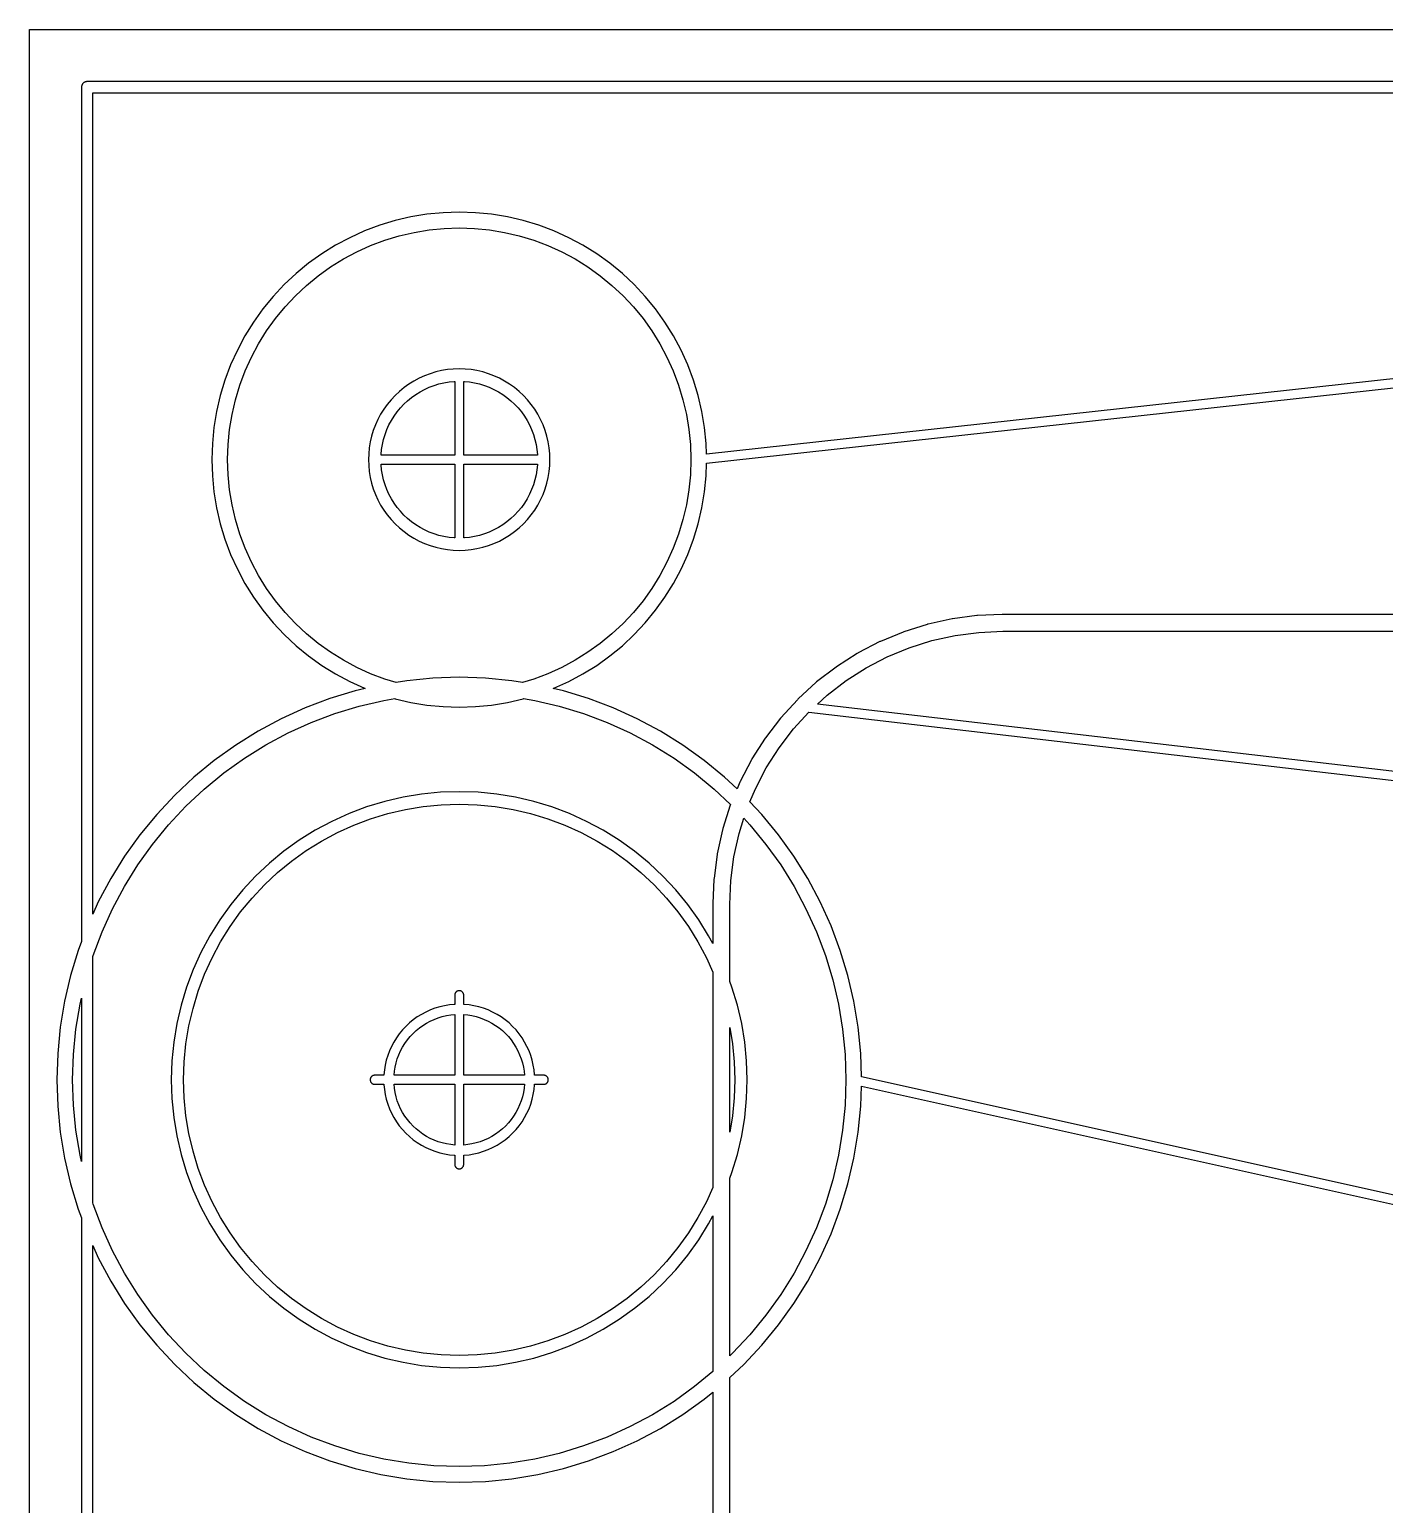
# Model space of a CAD drawing. Extents: x -27 to 133, y -77 to 15.
# Drawn here: x 0.23 to 24.27, y -26.39 to -0.23 of the extents above; entities that cross this region are included whole.
import ezdxf

# ---------------------------------------------------------------- set-up
doc = ezdxf.new("R2010")
doc.units = 0
doc.layers.get('0').update_dxf_attribs({"linetype": 'CONTINUOUS'})

msp = doc.modelspace()

# ---------------------------------------------------------------- linework, layer by layer
for points in [[(0.225, -46), (0.225, -0.225), (46, -0.225)], [(45, -1.14887), (1.24766, -1.14887), (1.24112, -1.14908), (1.2346, -1.14972), (1.22815, -1.15079), (1.22177, -1.15227), (1.21551, -1.15417), (1.20939, -1.15648), (1.20343, -1.15918), (1.19766, -1.16226), (1.1921, -1.16572), (1.18678, -1.16953), (1.18172, -1.17368), (1.17695, -1.17816), (1.17247, -1.18293), (1.16832, -1.18799), (1.16451, -1.19331), (1.16105, -1.19887), (1.15797, -1.20464), (1.15527, -1.2106), (1.15296, -1.21672), (1.15106, -1.22299), (1.14958, -1.22936), (1.14851, -1.23581), (1.14787, -1.24233), (1.14766, -1.24887), (1.14766, -16.4039), (1.08892, -16.5599), (0.95329, -17.007), (0.84719, -17.4621), (0.77108, -17.923), (0.72529, -18.388), (0.71, -18.855), (0.72529, -19.322), (0.77108, -19.787), (0.84719, -20.2479), (0.95329, -20.703), (1.08892, -21.1501), (1.14766, -21.3061), (1.14766, -45)], [(28.9896, -5.92068), (12.2369, -7.75951), (12.2306, -7.56788), (12.2024, -7.28199), (12.1556, -6.99855), (12.0904, -6.71878), (12.007, -6.44388), (11.9058, -6.17502), (11.7873, -5.91335), (11.6519, -5.66), (11.5002, -5.41605), (11.3328, -5.18254), (11.1506, -4.96047), (10.9542, -4.7508), (10.7445, -4.55442), (10.5225, -4.37218), (10.289, -4.20485), (10.045, -4.05315), (9.79165, -3.91773), (9.52998, -3.79917), (9.26112, -3.69798), (8.98622, -3.61459), (8.70645, -3.54935), (8.42301, -3.50256), (8.13712, -3.4744), (7.85, -3.465), (7.56288, -3.4744), (7.27699, -3.50256), (6.99355, -3.54935), (6.71378, -3.61459), (6.43888, -3.69798), (6.17002, -3.79917), (5.90835, -3.91773), (5.655, -4.05315), (5.41105, -4.20485), (5.17754, -4.37218), (4.95547, -4.55442), (4.7458, -4.7508), (4.54942, -4.96047), (4.36718, -5.18254), (4.19985, -5.41605), (4.04815, -5.66), (3.91273, -5.91335), (3.79417, -6.17502), (3.69298, -6.44388), (3.60959, -6.71878), (3.54435, -6.99855), (3.49756, -7.28199), (3.4694, -7.56788), (3.46, -7.855), (3.4694, -8.14212), (3.49756, -8.42801), (3.54435, -8.71145), (3.60959, -8.99122), (3.69298, -9.26612), (3.79417, -9.53498), (3.91273, -9.79665), (4.04815, -10.05), (4.19985, -10.294), (4.36718, -10.5275), (4.54942, -10.7495), (4.7458, -10.9592), (4.95547, -11.1556), (5.17754, -11.3378), (5.41105, -11.5052), (5.655, -11.6569), (5.90835, -11.7923), (6.17002, -11.9108), (6.18362, -11.9159), (6.00203, -11.9583), (5.55492, -12.0939), (5.11764, -12.2585), (4.69206, -12.4513), (4.28, -12.6716), (3.88323, -12.9183), (3.50344, -13.1905), (3.14227, -13.4869), (2.80126, -13.8063), (2.48186, -14.1473), (2.18546, -14.5084), (1.91331, -14.8882), (1.66658, -15.285), (1.44633, -15.6971), (1.34766, -15.9148), (1.34766, -1.34887), (45, -1.34887)], [(46, -10.6), (17.4906, -10.6), (17.4808, -10.6003), (17.0459, -10.6193), (17.0361, -10.6203), (16.6044, -10.6771), (16.5947, -10.6787), (16.1697, -10.7729), (16.1601, -10.7752), (16.1507, -10.778), (15.7355, -10.9089), (15.7263, -10.9124), (15.3241, -11.079), (15.3152, -11.0831), (14.929, -11.2841), (14.9203, -11.2887), (14.912, -11.2939), (14.5448, -11.5278), (14.5368, -11.5335), (14.1914, -11.7986), (14.1838, -11.8048), (13.8628, -12.0989), (13.8557, -12.1057), (13.8489, -12.1128), (13.5548, -12.4338), (13.5486, -12.4414), (13.2835, -12.7868), (13.2778, -12.7948), (13.0439, -13.162), (13.0387, -13.1703), (13.0341, -13.179), (12.8331, -13.5652), (12.829, -13.5741), (12.7792, -13.6943), (12.5577, -13.4869), (12.1966, -13.1905), (11.8168, -12.9183), (11.42, -12.6716), (11.0079, -12.4513), (10.5824, -12.2585), (10.1451, -12.0939), (9.69797, -11.9583), (9.51638, -11.9159), (9.52998, -11.9108), (9.79165, -11.7923), (10.045, -11.6569), (10.289, -11.5052), (10.5225, -11.3378), (10.7445, -11.1556), (10.9542, -10.9592), (11.1506, -10.7495), (11.3328, -10.5275), (11.5002, -10.294), (11.6519, -10.05), (11.7873, -9.79665), (11.9058, -9.53498), (12.007, -9.26612), (12.0904, -8.99122), (12.1556, -8.71145), (12.2024, -8.42801), (12.2306, -8.14212), (12.2379, -7.92033), (29.0104, -6.07932)], [(29.0104, -13.9207), (14.2062, -12.1911), (14.3789, -12.0328), (14.7146, -11.7753), (15.0704, -11.5486), (15.4446, -11.3538), (15.8355, -11.1919), (16.2378, -11.065), (16.6497, -10.9737), (17.0692, -10.9185), (17.4931, -10.9), (46, -10.9)], [(29.0156, -21.9215), (14.9883, -18.8038), (14.9747, -18.388), (14.9289, -17.923), (14.8528, -17.4621), (14.7467, -17.007), (14.6111, -16.5599), (14.4465, -16.1226), (14.2537, -15.6971), (14.0334, -15.285), (13.7867, -14.8882), (13.5145, -14.5084), (13.2181, -14.1473), (13.0089, -13.9238), (13.1038, -13.6946), (13.2986, -13.3204), (13.5253, -12.9646), (13.7828, -12.6289), (14.0529, -12.3342), (28.9896, -14.0793)], [(12.65, -33.2123), (12.65, -24.1367), (12.8987, -23.9037), (13.2181, -23.5627), (13.5145, -23.2016), (13.7867, -22.8218), (14.0334, -22.425), (14.2537, -22.0129), (14.4465, -21.5874), (14.6111, -21.1501), (14.7467, -20.703), (14.8528, -20.2479), (14.9289, -19.787), (14.9747, -19.322), (14.9863, -18.9672), (28.9844, -22.0785)], [(1.34766, -45), (1.34766, -21.7952), (1.44633, -22.0129), (1.66658, -22.425), (1.91331, -22.8218), (2.18546, -23.2016), (2.48186, -23.5627), (2.80126, -23.9037), (3.14227, -24.2231), (3.50344, -24.5195), (3.88323, -24.7917), (4.28, -25.0384), (4.69206, -25.2587), (5.11764, -25.4515), (5.55492, -25.6161), (6.00203, -25.7517), (6.45706, -25.8578), (6.91804, -25.9339), (7.38302, -25.9797), (7.85, -25.995), (8.31698, -25.9797), (8.78196, -25.9339), (9.24294, -25.8578), (9.69797, -25.7517), (10.1451, -25.6161), (10.5824, -25.4515), (11.0079, -25.2587), (11.42, -25.0384), (11.8168, -24.7917), (12.1966, -24.5195), (12.35, -24.3936), (12.35, -33.2123)]]:
    msp.add_lwpolyline(points)
for points in [[(8.78196, -11.7761), (8.31698, -11.7303), (7.85, -11.715), (7.38302, -11.7303), (6.91804, -11.7761), (6.72838, -11.8074), (6.52888, -11.7469), (6.27717, -11.6521), (6.03219, -11.5411), (5.795, -11.4144), (5.56661, -11.2723), (5.34799, -11.1157), (5.14009, -10.9451), (4.94379, -10.7612), (4.75994, -10.5649), (4.58932, -10.357), (4.43266, -10.1384), (4.29064, -9.91), (4.16385, -9.67281), (4.05286, -9.42783), (3.95812, -9.17612), (3.88004, -8.91875), (3.81897, -8.65682), (3.77516, -8.39146), (3.7488, -8.12381), (3.74, -7.855), (3.7488, -7.58619), (3.77516, -7.31854), (3.81897, -7.05318), (3.88004, -6.79125), (3.95812, -6.53388), (4.05286, -6.28217), (4.16385, -6.03719), (4.29064, -5.8), (4.43266, -5.57161), (4.58932, -5.35299), (4.75994, -5.14509), (4.94379, -4.94879), (5.14009, -4.76494), (5.34799, -4.59432), (5.56661, -4.43766), (5.795, -4.29564), (6.03219, -4.16885), (6.27717, -4.05786), (6.52888, -3.96312), (6.78625, -3.88504), (7.04818, -3.82397), (7.31354, -3.78016), (7.58119, -3.7538), (7.85, -3.745), (8.11881, -3.7538), (8.38646, -3.78016), (8.65182, -3.82397), (8.91375, -3.88504), (9.17112, -3.96312), (9.42283, -4.05786), (9.66781, -4.16885), (9.905, -4.29564), (10.1334, -4.43766), (10.352, -4.59432), (10.5599, -4.76494), (10.7562, -4.94879), (10.9401, -5.14509), (11.1107, -5.35299), (11.2673, -5.57161), (11.4094, -5.8), (11.5361, -6.03719), (11.6471, -6.28217), (11.7419, -6.53388), (11.82, -6.79125), (11.881, -7.05318), (11.9248, -7.31854), (11.9512, -7.58619), (11.96, -7.855), (11.9512, -8.12381), (11.9248, -8.39146), (11.881, -8.65682), (11.82, -8.91875), (11.7419, -9.17612), (11.6471, -9.42783), (11.5361, -9.67281), (11.4094, -9.91), (11.2673, -10.1384), (11.1107, -10.357), (10.9401, -10.5649), (10.7562, -10.7612), (10.5599, -10.9451), (10.352, -11.1157), (10.1334, -11.2723), (9.905, -11.4144), (9.66781, -11.5411), (9.42283, -11.6521), (9.17112, -11.7469), (8.97162, -11.8074)], [(7.9553, -9.46155), (8.06015, -9.45123), (8.1641, -9.43406), (8.2667, -9.41014), (8.36752, -9.37956), (8.46612, -9.34245), (8.56208, -9.29897), (8.655, -9.2493), (8.74447, -9.19367), (8.83011, -9.1323), (8.91155, -9.06546), (8.98844, -8.99344), (9.06046, -8.91655), (9.1273, -8.83511), (9.18867, -8.74947), (9.2443, -8.66), (9.29397, -8.56708), (9.33745, -8.47112), (9.37456, -8.37252), (9.40514, -8.2717), (9.42906, -8.1691), (9.44623, -8.06515), (9.45655, -7.9603), (9.46, -7.855), (9.45655, -7.7497), (9.44623, -7.64485), (9.42906, -7.5409), (9.40514, -7.4383), (9.37456, -7.33748), (9.33745, -7.23888), (9.29397, -7.14292), (9.2443, -7.05), (9.18867, -6.96053), (9.1273, -6.87489), (9.06046, -6.79345), (8.98844, -6.71656), (8.91155, -6.64454), (8.83011, -6.5777), (8.74447, -6.51633), (8.655, -6.4607), (8.56208, -6.41103), (8.46612, -6.36755), (8.36752, -6.33044), (8.2667, -6.29986), (8.1641, -6.27594), (8.06015, -6.25877), (7.9553, -6.24845), (7.85, -6.245), (7.7447, -6.24845), (7.63985, -6.25877), (7.5359, -6.27594), (7.4333, -6.29986), (7.33248, -6.33044), (7.23388, -6.36755), (7.13792, -6.41103), (7.045, -6.4607), (6.95553, -6.51633), (6.86989, -6.5777), (6.78845, -6.64454), (6.71156, -6.71656), (6.63954, -6.79345), (6.5727, -6.87489), (6.51133, -6.96053), (6.4557, -7.05), (6.40603, -7.14292), (6.36255, -7.23888), (6.32544, -7.33748), (6.29486, -7.4383), (6.27094, -7.5409), (6.25377, -7.64485), (6.24345, -7.7497), (6.24, -7.855), (6.24345, -7.9603), (6.25377, -8.06515), (6.27094, -8.1691), (6.29486, -8.2717), (6.32544, -8.37252), (6.36255, -8.47112), (6.40603, -8.56708), (6.4557, -8.66), (6.51133, -8.74947), (6.5727, -8.83511), (6.63954, -8.91655), (6.71156, -8.99344), (6.78845, -9.06546), (6.86989, -9.1323), (6.95553, -9.19367), (7.045, -9.2493), (7.13792, -9.29897), (7.23388, -9.34245), (7.33248, -9.37956), (7.4333, -9.41014), (7.5359, -9.43406), (7.63985, -9.45123), (7.7447, -9.46155), (7.85, -9.465)], [(6.46262, -7.775), (6.46298, -7.76409), (6.47189, -7.67357), (6.48671, -7.58382), (6.50736, -7.49524), (6.53377, -7.4082), (6.56581, -7.32307), (6.60335, -7.24022), (6.64622, -7.16), (6.69426, -7.08276), (6.74724, -7.00882), (6.80494, -6.93851), (6.86712, -6.87212), (6.93351, -6.80994), (7.00382, -6.75224), (7.07776, -6.69926), (7.155, -6.65122), (7.23522, -6.60835), (7.31807, -6.57081), (7.4032, -6.53877), (7.49024, -6.51236), (7.57882, -6.49171), (7.66857, -6.47689), (7.75909, -6.46798), (7.77, -6.46762), (7.77, -7.775)], [(7.93, -7.775), (7.93, -6.46762), (7.94091, -6.46798), (8.03143, -6.47689), (8.12118, -6.49171), (8.20976, -6.51236), (8.2968, -6.53877), (8.38193, -6.57081), (8.46478, -6.60835), (8.545, -6.65122), (8.62224, -6.69926), (8.69618, -6.75224), (8.76649, -6.80994), (8.83288, -6.87212), (8.89506, -6.93851), (8.95276, -7.00882), (9.00574, -7.08276), (9.05378, -7.16), (9.09665, -7.24022), (9.13419, -7.32307), (9.16623, -7.4082), (9.19264, -7.49524), (9.21329, -7.58382), (9.22811, -7.67357), (9.23702, -7.76409), (9.23738, -7.775)], [(7.75909, -9.24202), (7.66857, -9.23311), (7.57882, -9.21829), (7.49024, -9.19764), (7.4032, -9.17123), (7.31807, -9.13919), (7.23522, -9.10165), (7.155, -9.05878), (7.07776, -9.01074), (7.00382, -8.95776), (6.93351, -8.90006), (6.86712, -8.83788), (6.80494, -8.77149), (6.74724, -8.70118), (6.69426, -8.62724), (6.64622, -8.55), (6.60335, -8.46978), (6.56581, -8.38693), (6.53377, -8.3018), (6.50736, -8.21476), (6.48671, -8.12618), (6.47189, -8.03643), (6.46298, -7.94591), (6.46262, -7.935), (7.77, -7.935), (7.77, -9.24238)], [(7.93, -7.935), (9.23738, -7.935), (9.23702, -7.94591), (9.22811, -8.03643), (9.21329, -8.12618), (9.19264, -8.21476), (9.16623, -8.3018), (9.13419, -8.38693), (9.09665, -8.46978), (9.05378, -8.55), (9.00574, -8.62724), (8.95276, -8.70118), (8.89506, -8.77149), (8.83288, -8.83788), (8.76649, -8.90006), (8.69618, -8.95776), (8.62224, -9.01074), (8.545, -9.05878), (8.46478, -9.10165), (8.38193, -9.13919), (8.2968, -9.17123), (8.20976, -9.19764), (8.12118, -9.21829), (8.03143, -9.23311), (7.94091, -9.24202), (7.93, -9.24238)], [(7.40133, -25.7003), (6.95459, -25.6563), (6.51168, -25.5832), (6.0745, -25.4813), (5.64493, -25.3509), (5.22479, -25.1928), (4.8159, -25.0075), (4.42, -24.7959), (4.03879, -24.5589), (3.6739, -24.2974), (3.32689, -24.0126), (2.99925, -23.7058), (2.69238, -23.3781), (2.4076, -23.0311), (2.14612, -22.6662), (1.90907, -22.285), (1.69745, -21.8891), (1.51219, -21.4802), (1.35406, -21.0601), (1.34766, -21.039), (1.34766, -16.671), (1.35406, -16.6499), (1.51219, -16.2298), (1.69745, -15.8209), (1.90907, -15.425), (2.14612, -15.0438), (2.4076, -14.6789), (2.69238, -14.3319), (2.99925, -14.0042), (3.32689, -13.6974), (3.6739, -13.4126), (4.03879, -13.1511), (4.42, -12.9141), (4.8159, -12.7025), (5.22479, -12.5172), (5.64493, -12.3591), (6.0745, -12.2287), (6.51168, -12.1268), (6.70958, -12.0941), (6.71378, -12.0954), (6.99355, -12.1606), (7.27699, -12.2074), (7.56288, -12.2356), (7.85, -12.245), (8.13712, -12.2356), (8.42301, -12.2074), (8.70645, -12.1606), (8.98622, -12.0954), (8.99042, -12.0941), (9.18832, -12.1268), (9.6255, -12.2287), (10.0551, -12.3591), (10.4752, -12.5172), (10.8841, -12.7025), (11.28, -12.9141), (11.6612, -13.1511), (12.0261, -13.4126), (12.3731, -13.6974), (12.6648, -13.9706), (12.6624, -13.9763), (12.6589, -13.9855), (12.528, -14.4007), (12.5252, -14.4101), (12.5229, -14.4197), (12.4287, -14.8447), (12.4271, -14.8544), (12.3703, -15.2861), (12.3693, -15.2959), (12.3503, -15.7308), (12.35, -15.7406), (12.35, -16.4396), (12.2754, -16.3), (12.0988, -16.016), (11.904, -15.7442), (11.6919, -15.4857), (11.4633, -15.2417), (11.2193, -15.0131), (10.9608, -14.801), (10.689, -14.6062), (10.405, -14.4296), (10.1101, -14.272), (9.80551, -14.134), (9.49256, -14.0162), (9.17257, -13.9191), (8.84691, -13.8432), (8.51699, -13.7887), (8.18421, -13.7559), (7.85, -13.745), (7.51579, -13.7559), (7.18301, -13.7887), (6.85309, -13.8432), (6.52743, -13.9191), (6.20744, -14.0162), (5.89449, -14.134), (5.5899, -14.272), (5.295, -14.4296), (5.01104, -14.6062), (4.73923, -14.801), (4.48074, -15.0131), (4.23668, -15.2417), (4.0081, -15.4857), (3.79596, -15.7442), (3.60119, -16.016), (3.42461, -16.3), (3.26698, -16.5949), (3.12898, -16.8995), (3.01119, -17.2124), (2.91412, -17.5324), (2.83819, -17.8581), (2.78372, -18.188), (2.75094, -18.5208), (2.74, -18.855), (2.75094, -19.1892), (2.78372, -19.522), (2.83819, -19.8519), (2.91412, -20.1776), (3.01119, -20.4976), (3.12898, -20.8105), (3.26698, -21.1151), (3.42461, -21.41), (3.60119, -21.694), (3.79596, -21.9658), (4.0081, -22.2243), (4.23668, -22.4683), (4.48074, -22.6969), (4.73923, -22.909), (5.01104, -23.1038), (5.295, -23.2804), (5.5899, -23.438), (5.89449, -23.576), (6.20744, -23.6938), (6.52743, -23.7909), (6.85309, -23.8668), (7.18301, -23.9213), (7.51579, -23.9541), (7.85, -23.965), (8.18421, -23.9541), (8.51699, -23.9213), (8.84691, -23.8668), (9.17257, -23.7909), (9.49256, -23.6938), (9.80551, -23.576), (10.1101, -23.438), (10.405, -23.2804), (10.689, -23.1038), (10.9608, -22.909), (11.2193, -22.6969), (11.4633, -22.4683), (11.6919, -22.2243), (11.904, -21.9658), (12.0988, -21.694), (12.2754, -21.41), (12.35, -21.2704), (12.35, -24.0316), (12.0261, -24.2974), (11.6612, -24.5589), (11.28, -24.7959), (10.8841, -25.0075), (10.4752, -25.1928), (10.0551, -25.3509), (9.6255, -25.4813), (9.18832, -25.5832), (8.74541, -25.6563), (8.29867, -25.7003), (7.85, -25.715)], [(7.53018, -23.7345), (7.21173, -23.7032), (6.89601, -23.651), (6.58437, -23.5784), (6.27816, -23.4855), (5.97868, -23.3728), (5.68721, -23.2407), (5.405, -23.0899), (5.13326, -22.9209), (4.87316, -22.7345), (4.6258, -22.5315), (4.39225, -22.3128), (4.1735, -22.0792), (3.9705, -21.8318), (3.78411, -21.5717), (3.61514, -21.3), (3.46429, -21.0178), (3.33223, -20.7263), (3.21951, -20.4268), (3.12662, -20.1206), (3.05396, -19.809), (3.00183, -19.4933), (2.97047, -19.1748), (2.96, -18.855), (2.97047, -18.5352), (3.00183, -18.2167), (3.05396, -17.901), (3.12662, -17.5894), (3.21951, -17.2832), (3.33223, -16.9837), (3.46429, -16.6922), (3.61514, -16.41), (3.78411, -16.1383), (3.9705, -15.8782), (4.1735, -15.6308), (4.39225, -15.3972), (4.6258, -15.1785), (4.87316, -14.9755), (5.13326, -14.7891), (5.405, -14.6201), (5.68721, -14.4693), (5.97868, -14.3372), (6.27816, -14.2245), (6.58437, -14.1316), (6.89601, -14.059), (7.21173, -14.0068), (7.53018, -13.9755), (7.85, -13.965), (8.16982, -13.9755), (8.48827, -14.0068), (8.80399, -14.059), (9.11563, -14.1316), (9.42184, -14.2245), (9.72132, -14.3372), (10.0128, -14.4693), (10.295, -14.6201), (10.5667, -14.7891), (10.8268, -14.9755), (11.0742, -15.1785), (11.3078, -15.3972), (11.5265, -15.6308), (11.7295, -15.8782), (11.9159, -16.1383), (12.0849, -16.41), (12.2357, -16.6922), (12.35, -16.9445), (12.35, -20.7655), (12.2357, -21.0178), (12.0849, -21.3), (11.9159, -21.5717), (11.7295, -21.8318), (11.5265, -22.0792), (11.3078, -22.3128), (11.0742, -22.5315), (10.8268, -22.7345), (10.5667, -22.9209), (10.295, -23.0899), (10.0128, -23.2407), (9.72132, -23.3728), (9.42184, -23.4855), (9.11563, -23.5784), (8.80399, -23.651), (8.48827, -23.7032), (8.16982, -23.7345), (7.85, -23.745)], [(12.65, -20.6007), (12.6888, -20.4976), (12.7859, -20.1776), (12.8618, -19.8519), (12.9163, -19.522), (12.9491, -19.1892), (12.96, -18.855), (12.9491, -18.5208), (12.9163, -18.188), (12.8618, -17.8581), (12.7859, -17.5324), (12.6888, -17.2124), (12.65, -17.1093), (12.65, -15.7431), (12.6685, -15.3192), (12.7237, -14.8997), (12.815, -14.4878), (12.9003, -14.2173), (13.0076, -14.3319), (13.2924, -14.6789), (13.5539, -15.0438), (13.7909, -15.425), (14.0025, -15.8209), (14.1878, -16.2298), (14.3459, -16.6499), (14.4763, -17.0795), (14.5782, -17.5167), (14.6513, -17.9596), (14.6953, -18.4063), (14.71, -18.855), (14.6953, -19.3037), (14.6513, -19.7504), (14.5782, -20.1933), (14.4763, -20.6305), (14.3459, -21.0601), (14.1878, -21.4802), (14.0025, -21.8891), (13.7909, -22.285), (13.5539, -22.6662), (13.2924, -23.0311), (13.0076, -23.3781), (12.7008, -23.7058), (12.65, -23.7533)], [(1.12181, -20.1933), (1.04869, -19.7504), (1.00469, -19.3037), (0.99, -18.855), (1.00469, -18.4063), (1.04869, -17.9596), (1.12181, -17.5167), (1.14766, -17.4058), (1.14766, -20.3042)], [(7.85523, -20.4348), (7.86044, -20.4343), (7.86561, -20.4335), (7.87071, -20.4323), (7.87572, -20.4308), (7.88061, -20.4289), (7.88538, -20.4267), (7.89, -20.4243), (7.89445, -20.4215), (7.8987, -20.4185), (7.90275, -20.4151), (7.90657, -20.4116), (7.91015, -20.4077), (7.91347, -20.4037), (7.91652, -20.3994), (7.91928, -20.395), (7.92175, -20.3904), (7.92391, -20.3856), (7.92575, -20.3807), (7.92727, -20.3757), (7.92846, -20.3706), (7.92932, -20.3654), (7.92983, -20.3602), (7.93, -20.355), (7.93, -20.1924), (7.93764, -20.1921), (8.02491, -20.1835), (8.11142, -20.1693), (8.19682, -20.1493), (8.28073, -20.1239), (8.3628, -20.093), (8.44267, -20.0568), (8.52, -20.0155), (8.59446, -19.9692), (8.66574, -19.9181), (8.73352, -19.8625), (8.79752, -19.8025), (8.85747, -19.7385), (8.91309, -19.6707), (8.96417, -19.5995), (9.01047, -19.525), (9.05181, -19.4477), (9.088, -19.3678), (9.11889, -19.2857), (9.14434, -19.2018), (9.16425, -19.1164), (9.17854, -19.0299), (9.18713, -18.9426), (9.18738, -18.935), (9.35, -18.935), (9.35523, -18.9348), (9.36044, -18.9343), (9.36561, -18.9335), (9.37071, -18.9323), (9.37572, -18.9308), (9.38061, -18.9289), (9.38538, -18.9267), (9.39, -18.9243), (9.39445, -18.9215), (9.3987, -18.9185), (9.40275, -18.9151), (9.40657, -18.9116), (9.41015, -18.9077), (9.41347, -18.9037), (9.41652, -18.8994), (9.41928, -18.895), (9.42175, -18.8904), (9.42391, -18.8856), (9.42575, -18.8807), (9.42727, -18.8757), (9.42846, -18.8706), (9.42932, -18.8654), (9.42983, -18.8602), (9.43, -18.855), (9.42983, -18.8498), (9.42932, -18.8446), (9.42846, -18.8394), (9.42727, -18.8343), (9.42575, -18.8293), (9.42391, -18.8244), (9.42175, -18.8196), (9.41928, -18.815), (9.41652, -18.8106), (9.41347, -18.8063), (9.41015, -18.8023), (9.40657, -18.7984), (9.40275, -18.7949), (9.3987, -18.7915), (9.39445, -18.7885), (9.39, -18.7857), (9.38538, -18.7833), (9.38061, -18.7811), (9.37572, -18.7792), (9.37071, -18.7777), (9.36561, -18.7765), (9.36044, -18.7757), (9.35523, -18.7752), (9.35, -18.775), (9.18738, -18.775), (9.18713, -18.7674), (9.17854, -18.6801), (9.16425, -18.5936), (9.14434, -18.5082), (9.11889, -18.4243), (9.088, -18.3422), (9.05181, -18.2623), (9.01047, -18.185), (8.96417, -18.1105), (8.91309, -18.0393), (8.85747, -17.9715), (8.79752, -17.9075), (8.73352, -17.8475), (8.66574, -17.7919), (8.59446, -17.7408), (8.52, -17.6945), (8.44267, -17.6532), (8.3628, -17.617), (8.28073, -17.5861), (8.19682, -17.5607), (8.11142, -17.5407), (8.02491, -17.5265), (7.93764, -17.5179), (7.93, -17.5176), (7.93, -17.355), (7.92983, -17.3498), (7.92932, -17.3446), (7.92846, -17.3394), (7.92727, -17.3343), (7.92575, -17.3293), (7.92391, -17.3244), (7.92175, -17.3196), (7.91928, -17.315), (7.91652, -17.3106), (7.91347, -17.3063), (7.91015, -17.3023), (7.90657, -17.2984), (7.90275, -17.2949), (7.8987, -17.2915), (7.89445, -17.2885), (7.89, -17.2857), (7.88538, -17.2833), (7.88061, -17.2811), (7.87572, -17.2792), (7.87071, -17.2777), (7.86561, -17.2765), (7.86044, -17.2757), (7.85523, -17.2752), (7.85, -17.275), (7.84477, -17.2752), (7.83956, -17.2757), (7.83439, -17.2765), (7.82929, -17.2777), (7.82428, -17.2792), (7.81939, -17.2811), (7.81462, -17.2833), (7.81, -17.2857), (7.80555, -17.2885), (7.8013, -17.2915), (7.79725, -17.2949), (7.79343, -17.2984), (7.78985, -17.3023), (7.78653, -17.3063), (7.78348, -17.3106), (7.78072, -17.315), (7.77825, -17.3196), (7.77609, -17.3244), (7.77425, -17.3293), (7.77273, -17.3343), (7.77154, -17.3394), (7.77068, -17.3446), (7.77017, -17.3498), (7.77, -17.355), (7.77, -17.5176), (7.76236, -17.5179), (7.67509, -17.5265), (7.58858, -17.5407), (7.50318, -17.5607), (7.41927, -17.5861), (7.3372, -17.617), (7.25733, -17.6532), (7.18, -17.6945), (7.10554, -17.7408), (7.03426, -17.7919), (6.96648, -17.8475), (6.90248, -17.9075), (6.84253, -17.9715), (6.78691, -18.0393), (6.73583, -18.1105), (6.68953, -18.185), (6.64819, -18.2623), (6.612, -18.3422), (6.58111, -18.4243), (6.55566, -18.5082), (6.53575, -18.5936), (6.52146, -18.6801), (6.51287, -18.7674), (6.51262, -18.775), (6.35, -18.775), (6.34477, -18.7752), (6.33956, -18.7757), (6.33439, -18.7765), (6.32929, -18.7777), (6.32428, -18.7792), (6.31939, -18.7811), (6.31462, -18.7833), (6.31, -18.7857), (6.30555, -18.7885), (6.3013, -18.7915), (6.29725, -18.7949), (6.29343, -18.7984), (6.28985, -18.8023), (6.28653, -18.8063), (6.28348, -18.8106), (6.28072, -18.815), (6.27825, -18.8196), (6.27609, -18.8244), (6.27425, -18.8293), (6.27273, -18.8343), (6.27154, -18.8394), (6.27068, -18.8446), (6.27017, -18.8498), (6.27, -18.855), (6.27017, -18.8602), (6.27068, -18.8654), (6.27154, -18.8706), (6.27273, -18.8757), (6.27425, -18.8807), (6.27609, -18.8856), (6.27825, -18.8904), (6.28072, -18.895), (6.28348, -18.8994), (6.28653, -18.9037), (6.28985, -18.9077), (6.29343, -18.9116), (6.29725, -18.9151), (6.3013, -18.9185), (6.30555, -18.9215), (6.31, -18.9243), (6.31462, -18.9267), (6.31939, -18.9289), (6.32428, -18.9308), (6.32929, -18.9323), (6.33439, -18.9335), (6.33956, -18.9343), (6.34477, -18.9348), (6.35, -18.935), (6.51262, -18.935), (6.51287, -18.9426), (6.52146, -19.0299), (6.53575, -19.1164), (6.55566, -19.2018), (6.58111, -19.2857), (6.612, -19.3678), (6.64819, -19.4477), (6.68953, -19.525), (6.73583, -19.5995), (6.78691, -19.6707), (6.84253, -19.7385), (6.90248, -19.8025), (6.96648, -19.8625), (7.03426, -19.9181), (7.10554, -19.9692), (7.18, -20.0155), (7.25733, -20.0568), (7.3372, -20.093), (7.41927, -20.1239), (7.50318, -20.1493), (7.58858, -20.1693), (7.67509, -20.1835), (7.76236, -20.1921), (7.77, -20.1924), (7.77, -20.355), (7.77017, -20.3602), (7.77068, -20.3654), (7.77154, -20.3706), (7.77273, -20.3757), (7.77425, -20.3807), (7.77609, -20.3856), (7.77825, -20.3904), (7.78072, -20.395), (7.78348, -20.3994), (7.78653, -20.4037), (7.78985, -20.4077), (7.79343, -20.4116), (7.79725, -20.4151), (7.8013, -20.4185), (7.80555, -20.4215), (7.81, -20.4243), (7.81462, -20.4267), (7.81939, -20.4289), (7.82428, -20.4308), (7.82929, -20.4323), (7.83439, -20.4335), (7.83956, -20.4343), (7.84477, -20.4348), (7.85, -20.435)], [(6.69289, -18.775), (6.69992, -18.7036), (6.71229, -18.6287), (6.72953, -18.5548), (6.75156, -18.4821), (6.7783, -18.4111), (6.80963, -18.3419), (6.84541, -18.275), (6.8855, -18.2105), (6.92971, -18.1488), (6.97787, -18.0902), (7.02976, -18.0348), (7.08516, -17.9829), (7.14384, -17.9347), (7.20554, -17.8905), (7.27, -17.8504), (7.33695, -17.8146), (7.40609, -17.7833), (7.47713, -17.7566), (7.54977, -17.7345), (7.6237, -17.7173), (7.69859, -17.7049), (7.77, -17.6979), (7.77, -18.775)], [(7.93, -18.775), (7.93, -17.6979), (8.00141, -17.7049), (8.0763, -17.7173), (8.15023, -17.7345), (8.22287, -17.7566), (8.29391, -17.7833), (8.36305, -17.8146), (8.43, -17.8504), (8.49446, -17.8905), (8.55616, -17.9347), (8.61484, -17.9829), (8.67024, -18.0348), (8.72213, -18.0902), (8.77029, -18.1488), (8.8145, -18.2105), (8.85459, -18.275), (8.89037, -18.3419), (8.9217, -18.4111), (8.94844, -18.4821), (8.97047, -18.5548), (8.98771, -18.6287), (9.00008, -18.7036), (9.00711, -18.775)], [(12.65, -17.925), (12.6982, -18.2167), (12.7295, -18.5352), (12.74, -18.855), (12.7295, -19.1748), (12.6982, -19.4933), (12.65, -19.785)], [(7.69859, -20.0051), (7.6237, -19.9927), (7.54977, -19.9755), (7.47713, -19.9534), (7.40609, -19.9267), (7.33695, -19.8954), (7.27, -19.8596), (7.20554, -19.8195), (7.14384, -19.7753), (7.08516, -19.7271), (7.02976, -19.6752), (6.97787, -19.6198), (6.92971, -19.5612), (6.8855, -19.4995), (6.84541, -19.435), (6.80963, -19.3681), (6.7783, -19.2989), (6.75156, -19.2279), (6.72953, -19.1552), (6.71229, -19.0813), (6.69992, -19.0064), (6.69289, -18.935), (7.77, -18.935), (7.77, -20.0121)], [(7.93, -18.935), (9.00711, -18.935), (9.00008, -19.0064), (8.98771, -19.0813), (8.97047, -19.1552), (8.94844, -19.2279), (8.9217, -19.2989), (8.89037, -19.3681), (8.85459, -19.435), (8.8145, -19.4995), (8.77029, -19.5612), (8.72213, -19.6198), (8.67024, -19.6752), (8.61484, -19.7271), (8.55616, -19.7753), (8.49446, -19.8195), (8.43, -19.8596), (8.36305, -19.8954), (8.29391, -19.9267), (8.22287, -19.9534), (8.15023, -19.9755), (8.0763, -19.9927), (8.00141, -20.0051), (7.93, -20.0121)]]:
    msp.add_lwpolyline(points, close=True)

doc.saveas('drawing.dxf')
